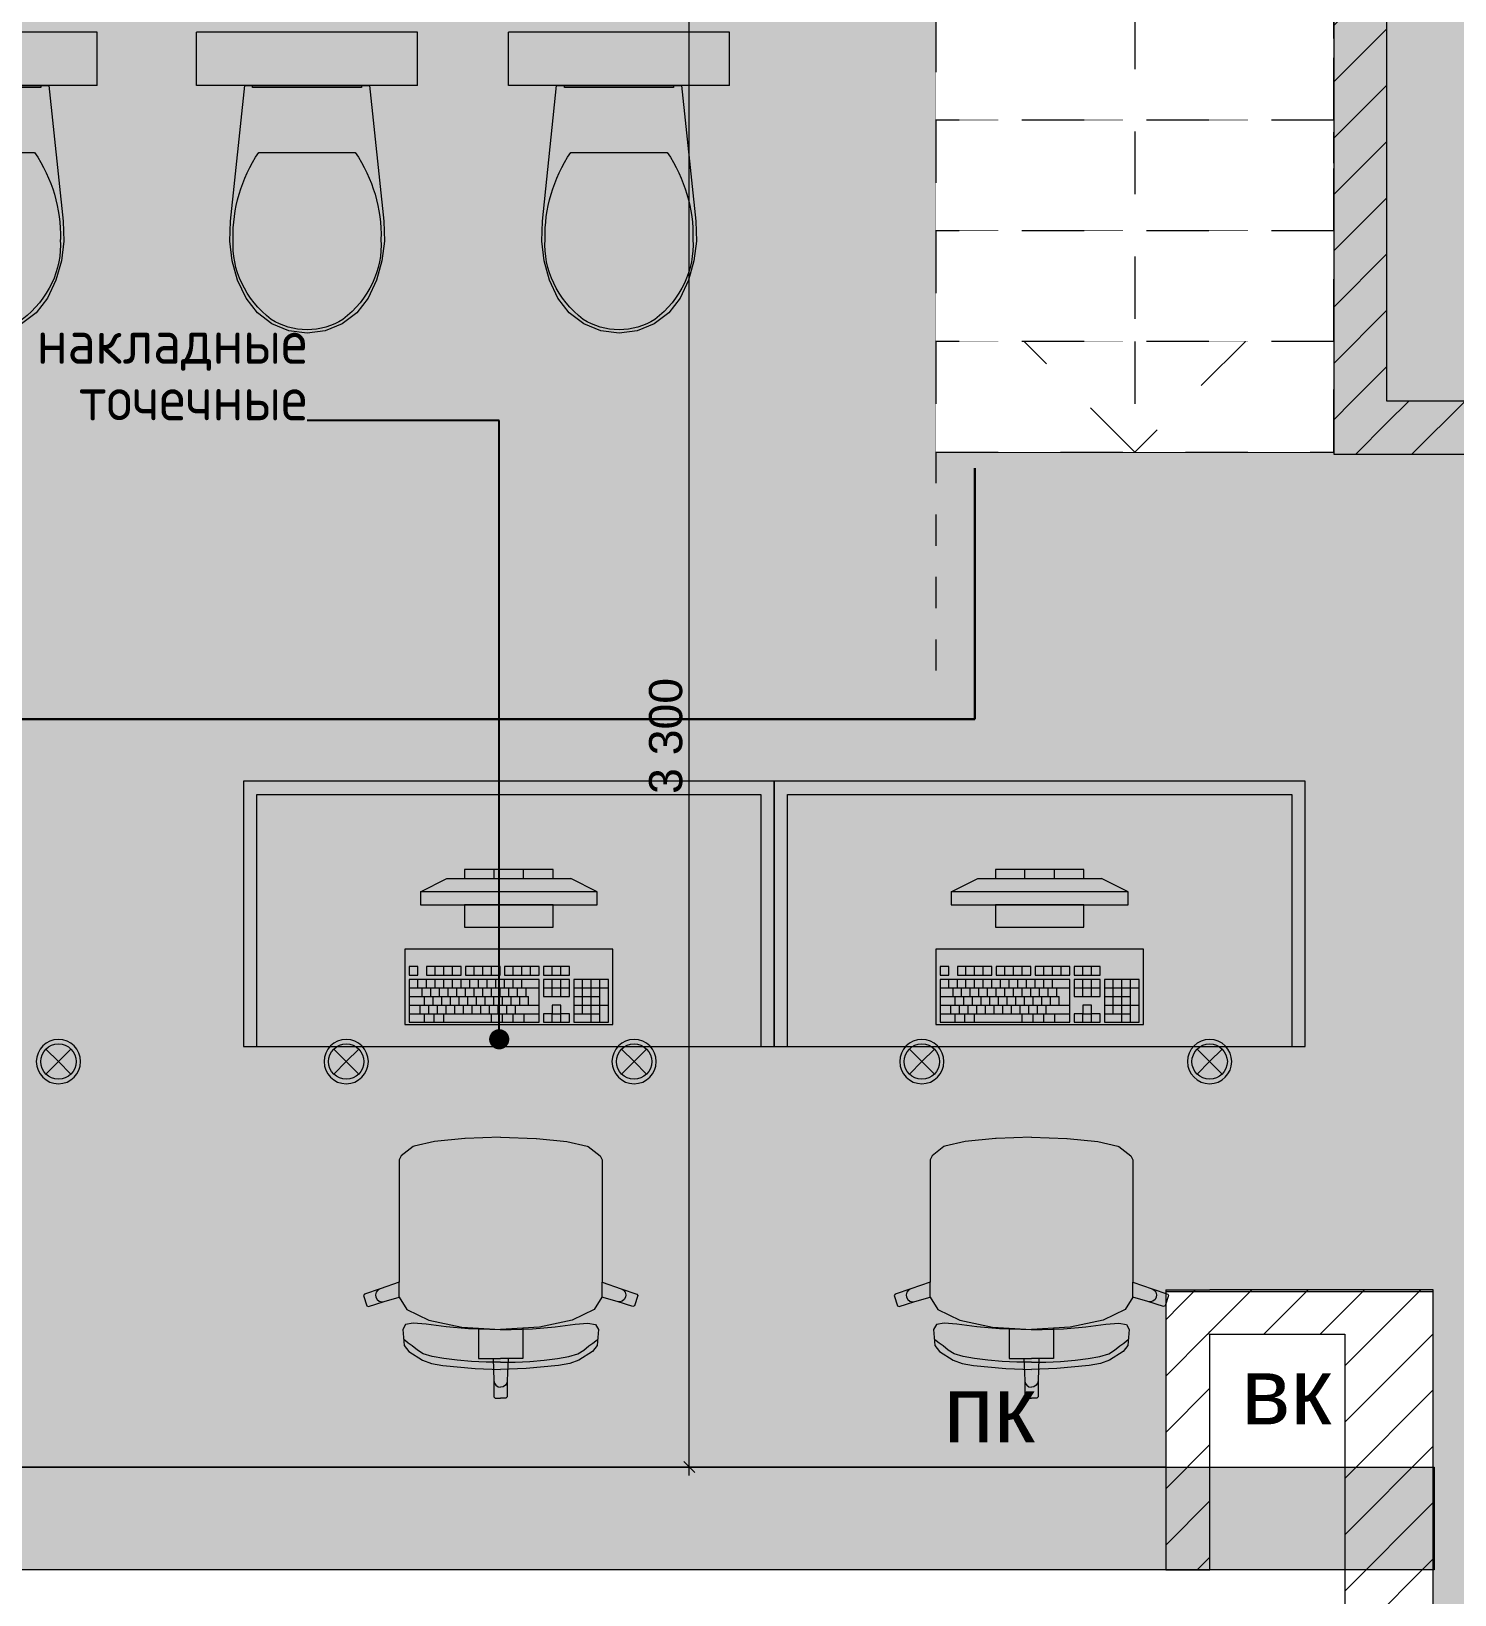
# Model space of a CAD drawing. Header units: millimetres. Extents: x 2336463 to 2579121, y 595385 to 778077.
# Drawn here: x 2369957 to 2373175, y 696342 to 699876 of the extents above; entities that cross this region are included whole.
import ezdxf

# ---------------------------------------------------------------- set-up
doc = ezdxf.new("R2010")
doc.units = ezdxf.units.MM
doc.header["$MEASUREMENT"] = 0
for name, pattern in [('Wipeout_Contour', [1000, 0, -1000]), ('короткая штриховая', [141.111111, 70.555556, -70.555556]), ('Пунктирная', [88.194442, 0, -88.194442]), ('Штриховая', [282.222223, 141.111112, -141.111112])]:
    doc.linetypes.add(name, pattern=pattern)
for name, color, linetype in [('+возводимые стены', 7, 'Continuous'), ('Интерьер - Мебель', 7, 'Continuous'), ('Конструктив - Лестницы', 7, 'Continuous'), ('сит план', 7, 'Continuous')]:
    doc.layers.add(name, color=color, linetype=linetype)
for name, color, linetype, lineweight in [('+возводимые стены_Ном._пера__101', 252, 'Continuous', 5), ('+стена с дверью_Ном._пера__1', 7, 'Continuous', 13), ('1 Планировка_Ном._пера__1', 7, 'Continuous', 13), ('MEP - Электрооборудование.ЭО_Ном._пера__1', 7, 'Continuous', 13), ('MEP - Электрооборудование.ЭО_Ном._пера__101', 252, 'Continuous', 5), ('Двери ARCHICAD_Ном._пера__1', 7, 'Continuous', 13), ('Интерьер - Мебель_Ном._пера__1', 7, 'Continuous', 13), ('сит план_Ном._пера__1', 7, 'Continuous', 13)]:
    doc.layers.add(name, color=color, linetype=linetype, lineweight=lineweight)
for name, color, linetype, lineweight, true_color in [('+возводимые стены_Ном._пера__169', 7, 'Continuous', 5, 0x68b353), ('+стена с дверью_Ном._пера__243', 7, 'Continuous', 13, 0xe25822), ('MEP - Электрооборудование.ЭО_Ном._пера__55', 7, 'Continuous', 30, 0xff0909), ('MEP - Электрооборудование.ЭО_Ном._пера__58', 7, 'Continuous', 5, 0xdf0000), ('Интерьер - Мебель_Ном._пера__242', 7, 'Continuous', 13, 0x1b55b5), ('Конструктив - Лестницы_Ном._пера__11', 7, 'Continuous', 15, 0x6c80ff), ('сит план_Ном._пера__87', 7, 'Continuous', 20, 0x6a6a6a)]:
    doc.layers.add(name, color=color, linetype=linetype, lineweight=lineweight, true_color=true_color)
doc.styles.add('СГЕНЕРИР_СТИЛЬ_1', font='arial.ttf')
doc.styles.add('СГЕНЕРИР_СТИЛЬ_3', font='isocp.shx')
doc.dimstyles.new('СГЕНЕРИР_СТИЛЬ__11', dxfattribs={"dimtxt": 0.18, "dimasz": 91.2, "dimexe": 0.18, "dimexo": 0.0625, "dimgap": 0, "dimtad": 0, "dimtih": 1, "dimtoh": 1, "dimdec": 4, "dimzin": 0, "dimdsep": 46, "dimcen": 0.09, "dimadec": 0, "dimazin": 0, "dimtfac": 1, "dimtdec": 4, "dimtmove": 0, "dimatfit": 3, "dimldrblk": 'ARROWHEAD_11', "dimfxl": 0, "dimtolj": 1, "dimtzin": 0, "dimarcsym": 0})
doc.dimstyles.new('СГЕНЕРИР_СТИЛЬ__2', dxfattribs={"dimtxt": 75, "dimasz": 23.75, "dimexe": 0.18, "dimexo": 300, "dimgap": 0, "dimtad": 1, "dimdec": 0, "dimzin": 0, "dimdsep": 46, "dimtxsty": 'СГЕНЕРИР_СТИЛЬ_1', "dimblk": 'ARROWHEAD_6', "dimblk1": 'ARROWHEAD_6', "dimblk2": 'ARROWHEAD_6', "dimcen": 0.09, "dimclrd": 256, "dimclre": 256, "dimclrt": 256, "dimazin": 0, "dimtfac": 1, "dimtdec": 4, "dimtmove": 0, "dimatfit": 3, "dimfxl": 0, "dimtolj": 1, "dimtzin": 0, "dimarcsym": 0})
pattern_1 = [(45, (2086872.015, 585813.69), (-63.639609, 63.639609), [])]

# ---------------------------------------------------------------- blocks, each defined once
blk = doc.blocks.new('Лестница_17', base_point=(2086872, 585813.7))
at = {"color": 254, "linetype": 'Wipeout_Contour', "lineweight": 0, "ltscale": 9894036.23505967}
blk.add_wipeout([(2372001.7, 699925), (2372001.7, 699675), (2372901.7, 699675), (2372901.7, 699925)], dxfattribs=at).dxf.layer = 'Конструктив - Лестницы'
at = {"layer": 'Конструктив - Лестницы_Ном._пера__11', "color": 171, "linetype": 'Штриховая', "lineweight": 15, "true_color": 0x6c80ff}
for p, q in [((2372001.7, 699925), (2372001.7, 699675)), ((2372901.7, 699675), (2372901.7, 699925)), ((2372001.7, 699675), (2372901.7, 699675))]:
    blk.add_line(p, q, dxfattribs=at)
at = {"color": 254, "linetype": 'Wipeout_Contour', "lineweight": 0, "ltscale": 9893753.363630254}
blk.add_wipeout([(2372001.7, 699675), (2372001.7, 699425), (2372901.7, 699425), (2372901.7, 699675)], dxfattribs=at).dxf.layer = 'Конструктив - Лестницы'
at = {"layer": 'Конструктив - Лестницы_Ном._пера__11', "color": 171, "linetype": 'Штриховая', "lineweight": 15, "true_color": 0x6c80ff}
for p, q in [((2372901.7, 699675), (2372001.7, 699675)), ((2372001.7, 699675), (2372001.7, 699425)), ((2372901.7, 699425), (2372901.7, 699675)), ((2372001.7, 699425), (2372901.7, 699425))]:
    blk.add_line(p, q, dxfattribs=at)
at = {"color": 254, "linetype": 'Wipeout_Contour', "lineweight": 0, "ltscale": 9893470.58516972}
blk.add_wipeout([(2372001.7, 699425), (2372001.7, 699175), (2372901.7, 699175), (2372901.7, 699425)], dxfattribs=at).dxf.layer = 'Конструктив - Лестницы'
at = {"layer": 'Конструктив - Лестницы_Ном._пера__11', "color": 171, "linetype": 'Штриховая', "lineweight": 15, "true_color": 0x6c80ff}
for p, q in [((2372901.7, 699425), (2372001.7, 699425)), ((2372001.7, 699425), (2372001.7, 699175)), ((2372901.7, 699175), (2372901.7, 699425)), ((2372001.7, 699175), (2372901.7, 699175))]:
    blk.add_line(p, q, dxfattribs=at)
at = {"color": 254, "linetype": 'Wipeout_Contour', "lineweight": 0, "ltscale": 9893187.899706146}
blk.add_wipeout([(2372001.7, 699175), (2372001.7, 698925), (2372901.7, 698925), (2372901.7, 699175)], dxfattribs=at).dxf.layer = 'Конструктив - Лестницы'
at = {"layer": 'Конструктив - Лестницы_Ном._пера__11', "color": 171, "linetype": 'Штриховая', "lineweight": 15, "true_color": 0x6c80ff}
for p, q in [((2372451.7, 701060.6), (2372451.7, 699175)), ((2372901.7, 699175), (2372001.7, 699175)), ((2372001.7, 699175), (2372001.7, 698925)), ((2372451.7, 698925), (2372201.7, 699175)), ((2372451.7, 699175), (2372451.7, 698925)), ((2372701.7, 699175), (2372451.7, 698925)), ((2372901.7, 698925), (2372901.7, 699175)), ((2372001.7, 698925), (2372901.7, 698925))]:
    blk.add_line(p, q, dxfattribs=at)
blk = doc.blocks.new('Стена_1188', base_point=(2372521.6, 696398.5))
at = {"layer": 'сит план_Ном._пера__87', "linetype": 'Continuous', "lineweight": 20, "true_color": 0x6a6a6a}
h = blk.add_hatch(dxfattribs=at)
h.set_pattern_fill('Блоки_Бетонные_Эффективные', color=251, style=0, pattern_type=2)
h.set_pattern_definition(pattern_1)
h.paths.add_polyline_path([(2372621.6, 697030.9), (2372521.6, 697030.9), (2372621.6, 696930.9)])
h = blk.add_hatch(dxfattribs=at)
h.set_pattern_fill('Блоки_Бетонные_Эффективные', color=251, style=0, pattern_type=2)
h.set_pattern_definition(pattern_1)
h.paths.add_polyline_path([(2372621.6, 696930.9), (2372521.6, 697030.9), (2372521.6, 696930.9)])
h = blk.add_hatch(dxfattribs=at)
h.set_pattern_fill('Блоки_Бетонные_Эффективные', color=251, style=0, pattern_type=2)
h.set_pattern_definition(pattern_1)
h.paths.add_polyline_path([(2372521.6, 696398.5), (2372621.6, 696398.5), (2372621.6, 696930.9), (2372521.6, 696930.9)])
at = {"layer": 'сит план_Ном._пера__1', "color": 7, "linetype": 'Continuous', "lineweight": 13, "flags": 128}
for points in [[(2372521.6, 697030.9), (2372621.6, 697030.9)], [(2372521.6, 697030.9), (2372521.6, 696398.5)], [(2372621.6, 696398.5), (2372621.6, 696930.9)], [(2372521.6, 696398.5), (2372621.6, 696398.5)]]:
    blk.add_lwpolyline(points, dxfattribs=at)
blk = doc.blocks.new('Стена_1189', base_point=(2372521.6, 697030.9))
at = {"layer": 'сит план_Ном._пера__87', "linetype": 'Continuous', "lineweight": 20, "true_color": 0x6a6a6a}
h = blk.add_hatch(dxfattribs=at)
h.set_pattern_fill('Блоки_Бетонные_Эффективные', color=251, style=0, pattern_type=2)
h.set_pattern_definition(pattern_1)
h.paths.add_polyline_path([(2372621.6, 696930.9), (2372926.7, 696930.9), (2372926.7, 697030.9), (2372621.6, 697030.9)])
at = {"layer": 'сит план_Ном._пера__1', "color": 7, "linetype": 'Continuous', "lineweight": 13, "flags": 128}
for points in [[(2372926.7, 697030.9), (2372621.6, 697030.9)], [(2372621.6, 696930.9), (2372926.7, 696930.9)]]:
    blk.add_lwpolyline(points, dxfattribs=at)
blk = doc.blocks.new('Стена_1198', base_point=(2372926.7, 697030.9))
at = {"layer": 'сит план_Ном._пера__87', "linetype": 'Continuous', "lineweight": 20, "true_color": 0x6a6a6a}
h = blk.add_hatch(dxfattribs=at)
h.set_pattern_fill('Блоки_Бетонные_Эффективные', color=251, style=0, pattern_type=2)
h.set_pattern_definition(pattern_1)
h.paths.add_polyline_path([(2372926.7, 696930.9), (2373126.7, 697030.9), (2372926.7, 697030.9)])
h = blk.add_hatch(dxfattribs=at)
h.set_pattern_fill('Блоки_Бетонные_Эффективные', color=251, style=0, pattern_type=2)
h.set_pattern_definition(pattern_1)
h.paths.add_polyline_path([(2372926.7, 696930.9), (2373126.7, 696930.9), (2373126.7, 697030.9)])
h = blk.add_hatch(dxfattribs=at)
h.set_pattern_fill('Блоки_Бетонные_Эффективные', color=251, style=0, pattern_type=2)
h.set_pattern_definition(pattern_1)
h.paths.add_polyline_path([(2372926.7, 696930.9), (2372926.7, 695376.2), (2373126.7, 695376.2), (2373126.7, 696930.9)])
h = blk.add_hatch(dxfattribs=at)
h.set_pattern_fill('Блоки_Бетонные_Эффективные', color=251, style=0, pattern_type=2)
h.set_pattern_definition(pattern_1)
h.paths.add_polyline_path([(2372926.7, 695176.2), (2373126.7, 695176.2), (2372926.7, 695376.2)])
h = blk.add_hatch(dxfattribs=at)
h.set_pattern_fill('Блоки_Бетонные_Эффективные', color=251, style=0, pattern_type=2)
h.set_pattern_definition(pattern_1)
h.paths.add_polyline_path([(2372926.7, 695376.2), (2373126.7, 695176.2), (2373126.7, 695376.2)])
at = {"layer": 'сит план_Ном._пера__1', "color": 7, "linetype": 'Continuous', "lineweight": 13, "flags": 128}
for points in [[(2373126.7, 697030.9), (2372926.7, 697030.9)], [(2373126.7, 695176.2), (2373126.7, 697030.9)], [(2372926.7, 696930.9), (2372926.7, 695376.2)], [(2373126.7, 695176.2), (2372926.7, 695176.2)]]:
    blk.add_lwpolyline(points, dxfattribs=at)
blk = doc.blocks.new('Стена_1213', base_point=(2373021.7, 698920.4))
at = {"layer": '+возводимые стены_Ном._пера__169', "linetype": 'Continuous', "lineweight": 5, "true_color": 0x68b353}
h = blk.add_hatch(dxfattribs=at)
h.set_pattern_fill('Блоки_Бетонные_Эффективные', color=85, style=0, pattern_type=2)
h.set_pattern_definition(pattern_1)
h.paths.add_polyline_path([(2372901.7, 702898.9), (2372901.7, 699040.5), (2373021.7, 699040.4), (2373021.7, 702898.9)])
h = blk.add_hatch(dxfattribs=at)
h.set_pattern_fill('Блоки_Бетонные_Эффективные', color=85, style=0, pattern_type=2)
h.set_pattern_definition(pattern_1)
h.paths.add_polyline_path([(2373021.7, 699040.4), (2372901.7, 699040.5), (2372901.7, 698920.5)])
h = blk.add_hatch(dxfattribs=at)
h.set_pattern_fill('Блоки_Бетонные_Эффективные', color=85, style=0, pattern_type=2)
h.set_pattern_definition(pattern_1)
h.paths.add_polyline_path([(2373021.7, 699040.4), (2372901.7, 698920.5), (2373021.7, 698920.4)])
at = {"layer": '+возводимые стены_Ном._пера__101', "color": 252, "linetype": 'Continuous', "lineweight": 5, "flags": 128}
for points in [[(2372901.7, 703018.9), (2372901.7, 698920.5)], [(2373021.7, 699040.4), (2373021.7, 702898.9)], [(2372901.7, 698920.5), (2373021.7, 698920.4)]]:
    blk.add_lwpolyline(points, dxfattribs=at)
blk = doc.blocks.new('Однопольная Дверь 25_4')
at = {"layer": 'Двери ARCHICAD_Ном._пера__1', "color": 7, "linetype": 'Continuous', "lineweight": 13}
for p, q in [((322, 0), (322, 724)), ((322, 724), (362, 724)), ((362, 724), (362, 0)), ((-437, 0), (-437, 19)), ((-437, 19), (-387, 19)), ((-387, 0), (-437, 0)), ((-400, 0), (-437, 0)), ((-400, 0), (-437, 0)), ((-362, 0), (-400, 0)), ((-400, 0), (-400, -115)), ((-400, 0), (-400, -115)), ((-400, 0), (-400, -115)), ((-387, 19), (-387, 0)), ((-362, -40), (-362, 0)), ((362, 0), (322, 0)), ((400, 0), (362, 0)), ((362, 0), (362, -40)), ((387, 19), (437, 19)), ((387, 0), (387, 19)), ((437, 0), (387, 0)), ((400, -115), (400, 0)), ((400, 0), (400, -115)), ((400, 0), (400, -115)), ((400, 0), (437, 0)), ((400, 0), (437, 0)), ((437, 19), (437, 0)), ((-350, -40), (-362, -40)), ((-350, -115), (-350, -40)), ((362, -40), (350, -40)), ((350, -40), (350, -115)), ((-437, -139), (-437, -120)), ((-437, -120), (-387, -120)), ((-400, -120), (-437, -120)), ((-400, -120), (-437, -120)), ((-387, -139), (-437, -139)), ((-400, -120), (-400, -115)), ((-400, -115), (-375, -115)), ((-400, -115), (-350, -115)), ((-400, -115), (-400, -120)), ((-400, -115), (-400, -120)), ((-375, -120), (-400, -120)), ((-387, -120), (-387, -139)), ((-375, -115), (-375, -120)), ((350, -115), (400, -115)), ((375, -120), (375, -115)), ((375, -115), (400, -115)), ((400, -120), (375, -120)), ((387, -120), (437, -120)), ((387, -139), (387, -120)), ((437, -139), (387, -139)), ((400, -115), (400, -120)), ((400, -115), (400, -120)), ((400, -115), (400, -120)), ((400, -120), (437, -120)), ((400, -120), (437, -120)), ((437, -120), (437, -139))]:
    blk.add_line(p, q, dxfattribs=at)
blk.add_arc((362, 0), 724, 90, 180, dxfattribs=at)
blk = doc.blocks.new('Стена_1218', base_point=(2373021.7, 698920.4))
at = {"layer": '+возводимые стены_Ном._пера__169', "linetype": 'Continuous', "lineweight": 5, "true_color": 0x68b353}
h = blk.add_hatch(dxfattribs=at)
h.set_pattern_fill('Блоки_Бетонные_Эффективные', color=85, style=0, pattern_type=2)
h.set_pattern_definition(pattern_1)
h.paths.add_polyline_path([(2373021.7, 698920.4), (2373531.4, 698920.2), (2373531.4, 699040.2), (2373021.7, 699040.4)])
h = blk.add_hatch(dxfattribs=at)
h.set_pattern_fill('Блоки_Бетонные_Эффективные', color=85, style=0, pattern_type=2)
h.set_pattern_definition(pattern_1)
h.paths.add_polyline_path([(2374331.4, 698919.9), (2374720.9, 698919.8), (2374720.9, 699039.8), (2374331.4, 699039.9)])
at = {"layer": '+возводимые стены_Ном._пера__101', "color": 252, "linetype": 'Continuous', "lineweight": 5}
for p, q in [((2373531.4, 699040.2), (2373494.4, 699040.3)), ((2373531.4, 699035.2), (2373531.4, 699040.2)), ((2373531.4, 698920.2), (2373531.4, 699035.2)), ((2374331.4, 699039.9), (2374368.4, 699039.9)), ((2374331.4, 699034.9), (2374331.4, 699039.9)), ((2374331.4, 698919.9), (2374331.4, 699034.9)), ((2373531.4, 698920.2), (2373494.4, 698920.3)), ((2374331.4, 698919.9), (2374368.4, 698919.9))]:
    blk.add_line(p, q, dxfattribs=at)
at = {"layer": '+возводимые стены_Ном._пера__101', "color": 252, "linetype": 'Continuous', "lineweight": 5, "flags": 128}
for points in [[(2373531.4, 699040.2), (2373021.7, 699040.4)], [(2374720.9, 699039.8), (2374331.4, 699039.9)], [(2373021.7, 698920.4), (2373531.4, 698920.2)], [(2374331.4, 698919.9), (2374720.9, 698919.8)]]:
    blk.add_lwpolyline(points, dxfattribs=at)
at = {"layer": 'Двери ARCHICAD_Ном._пера__1', "color": 7, "linetype": 'Continuous', "lineweight": 13, "xscale": -1, "zscale": 1000, "rotation": 179.978115792161}
blk.add_blockref('Однопольная Дверь 25_4', (2373931.4, 698920.1), dxfattribs=at)
blk = doc.blocks.new('Унитаз 25')
at = {"layer": 'Интерьер - Мебель_Ном._пера__1', "color": 7, "linetype": 'Continuous', "lineweight": 13}
for p, q in [((-250, 120), (250, 120)), ((-250, 0), (-250, 120)), ((250, 0), (250, 120)), ((-250, 0), (250, 0)), ((0, -151.4), (-108.9, -151.4)), ((108.9, -151.4), (0, -151.4))]:
    blk.add_line(p, q, dxfattribs=at)
at = {"layer": 'Интерьер - Мебель_Ном._пера__1', "color": 7, "linetype": 'Continuous', "lineweight": 13, "flags": 128}
for points in [[(-169.4, -396.7), (-157, -440.3), (-138, -481.3), (-112.4, -513.9), (-79.4, -538.8), (-41, -554.6), (0, -560), (41, -554.6), (79.4, -538.8), (112.4, -513.9), (138, -481.3), (157, -440.3), (169.4, -396.7), (174.9, -351.8), (173.3, -306.6), (141, 0), (-141, 0), (-173.3, -306.6), (-174.9, -351.8)], [(123, 0), (-123, 0), (-123, -5), (123, -5)]]:
    blk.add_lwpolyline(points, close=True, dxfattribs=at)
at = {"layer": 'Интерьер - Мебель_Ном._пера__1', "color": 7, "linetype": 'Continuous', "lineweight": 13}
for centre, major_axis, start_param, end_param in [((258.1, -339.4), (425.3, 0), 2.612188, 3.165208), ((-258.1, -339.4), (425.3, 0), 6.259567, 6.812588), ((89.5, -360.8), (256.9, 0), 3.085861, 3.98645), ((-89.5, -360.8), (256.9, 0), 5.438324, 6.338913), ((0.8, -431.2), (138.5, 0), 4.079884, 4.706528), ((-0.8, -431.2), (138.5, 0), 4.71825, 5.344894)]:
    blk.add_ellipse(centre, major_axis=major_axis, ratio=0.875546, start_param=start_param, end_param=end_param, dxfattribs=at)
blk = doc.blocks.new('Индивидуальное Рабочее Место 25_7')
at = {"layer": 'Интерьер - Мебель_Ном._пера__1', "color": 7, "linetype": 'Continuous', "lineweight": 13}
for p, q in [((-1170, 0), (-1200, 0)), ((-1200, 0), (-1200, -30)), ((-30, 0), (-1170, 0)), ((0, 0), (-30, 0)), ((0, -30), (0, 0)), ((-1200, -30), (-1200, -600)), ((-1170, -30), (-30, -30)), ((-1170, -600), (-1170, -30)), ((-30, -30), (-30, -600)), ((0, -600), (0, -30)), ((-500, -200), (-700, -200)), ((-700, -200), (-700, -220)), ((-633.3, -220), (-633.3, -200)), ((-566.7, -220), (-566.7, -200)), ((-500, -220), (-500, -200)), ((-800, -250), (-740, -220)), ((-740, -220), (-460, -220)), ((-700, -220), (-500, -220)), ((-400, -250), (-460, -220)), ((-400, -250), (-800, -250)), ((-800, -250), (-800, -280)), ((-800, -280), (-400, -280)), ((-500, -280), (-700, -280)), ((-700, -280), (-700, -330)), ((-500, -330), (-500, -280)), ((-400, -280), (-400, -250)), ((-700, -330), (-500, -330)), ((-805.6, -419.1), (-825.2, -419.1)), ((-825.2, -419.1), (-825.2, -438.5)), ((-805.6, -438.5), (-805.6, -419.1)), ((-707.7, -419.1), (-786, -419.1)), ((-786, -419.1), (-786, -438.5)), ((-766.5, -438.5), (-766.5, -419.1)), ((-746.9, -438.5), (-746.9, -419.1)), ((-727.3, -438.5), (-727.3, -419.1)), ((-707.7, -438.5), (-707.7, -419.1)), ((-619.6, -419.1), (-697.9, -419.1)), ((-697.9, -419.1), (-697.9, -438.5)), ((-678.3, -438.5), (-678.3, -419.1)), ((-658.8, -438.5), (-658.8, -419.1)), ((-639.2, -438.5), (-639.2, -419.1)), ((-619.6, -438.5), (-619.6, -419.1)), ((-531.5, -419.1), (-609.8, -419.1)), ((-609.8, -419.1), (-609.8, -438.5)), ((-590.2, -438.5), (-590.2, -419.1)), ((-570.6, -438.5), (-570.6, -419.1)), ((-551, -438.5), (-551, -419.1)), ((-531.5, -438.5), (-531.5, -419.1)), ((-462.9, -419.1), (-521.7, -419.1)), ((-521.7, -419.1), (-521.7, -438.5)), ((-502.1, -438.5), (-502.1, -419.1)), ((-482.5, -438.5), (-482.5, -419.1)), ((-462.9, -438.5), (-462.9, -419.1)), ((-825.2, -438.5), (-805.6, -438.5)), ((-531.5, -448.2), (-825.2, -448.2)), ((-825.2, -448.2), (-825.2, -545.2)), ((-805.6, -467.6), (-805.6, -448.2)), ((-786, -438.5), (-707.7, -438.5)), ((-786, -467.6), (-786, -448.2)), ((-766.5, -467.6), (-766.5, -448.2)), ((-746.9, -467.6), (-746.9, -448.2)), ((-727.3, -467.6), (-727.3, -448.2)), ((-707.7, -467.6), (-707.7, -448.2)), ((-697.9, -438.5), (-619.6, -438.5)), ((-688.1, -467.6), (-688.1, -448.2)), ((-668.5, -467.6), (-668.5, -448.2)), ((-649, -467.6), (-649, -448.2)), ((-629.4, -467.6), (-629.4, -448.2)), ((-609.8, -438.5), (-531.5, -438.5)), ((-609.8, -467.6), (-609.8, -448.2)), ((-590.2, -467.6), (-590.2, -448.2)), ((-570.6, -467.6), (-570.6, -448.2)), ((-531.5, -545.2), (-531.5, -448.2)), ((-521.7, -438.5), (-462.9, -438.5)), ((-462.9, -448.2), (-521.7, -448.2)), ((-521.7, -448.2), (-521.7, -487)), ((-502.1, -487), (-502.1, -448.2)), ((-482.5, -487), (-482.5, -448.2)), ((-462.9, -487), (-462.9, -448.2)), ((-374.8, -448.2), (-453.1, -448.2)), ((-453.1, -448.2), (-453.1, -545.2)), ((-433.5, -525.8), (-433.5, -448.2)), ((-414, -545.2), (-414, -448.2)), ((-394.4, -545.2), (-394.4, -448.2)), ((-374.8, -545.2), (-374.8, -448.2)), ((-825.2, -467.6), (-531.5, -467.6)), ((-825.2, -487), (-555.9, -487)), ((-795.8, -487), (-795.8, -467.6)), ((-790.9, -506.4), (-790.9, -487)), ((-776.3, -487), (-776.3, -467.6)), ((-771.4, -506.4), (-771.4, -487)), ((-756.7, -487), (-756.7, -467.6)), ((-751.8, -506.4), (-751.8, -487)), ((-737.1, -487), (-737.1, -467.6)), ((-732.2, -506.4), (-732.2, -487)), ((-717.5, -487), (-717.5, -467.6)), ((-712.6, -506.4), (-712.6, -487)), ((-697.9, -487), (-697.9, -467.6)), ((-693, -506.4), (-693, -487)), ((-678.3, -487), (-678.3, -467.6)), ((-673.4, -506.4), (-673.4, -487)), ((-658.8, -487), (-658.8, -467.6)), ((-653.9, -506.4), (-653.9, -487)), ((-639.2, -487), (-639.2, -467.6)), ((-634.3, -506.4), (-634.3, -487)), ((-619.6, -487), (-619.6, -467.6)), ((-614.7, -506.4), (-614.7, -487)), ((-600, -487), (-600, -467.6)), ((-595.1, -506.4), (-595.1, -487)), ((-580.4, -487), (-580.4, -467.6)), ((-575.5, -506.4), (-575.5, -487)), ((-560.8, -487), (-560.8, -467.6)), ((-555.9, -506.4), (-555.9, -487)), ((-521.7, -467.6), (-462.9, -467.6)), ((-521.7, -487), (-462.9, -487)), ((-453.1, -467.6), (-374.8, -467.6)), ((-453.1, -487), (-394.4, -487)), ((-825.2, -506.4), (-531.5, -506.4)), ((-825.2, -525.8), (-531.5, -525.8)), ((-800.7, -525.8), (-800.7, -506.4)), ((-790.9, -545.2), (-790.9, -525.8)), ((-781.1, -525.8), (-781.1, -506.4)), ((-768.9, -545.2), (-768.9, -525.8)), ((-761.6, -525.8), (-761.6, -506.4)), ((-746.9, -545.2), (-746.9, -525.8)), ((-742, -525.8), (-742, -506.4)), ((-722.4, -525.8), (-722.4, -506.4)), ((-702.8, -525.8), (-702.8, -506.4)), ((-683.2, -525.8), (-683.2, -506.4)), ((-663.6, -525.8), (-663.6, -506.4)), ((-644.1, -525.8), (-644.1, -506.4)), ((-639.2, -545.2), (-639.2, -525.8)), ((-624.5, -525.8), (-624.5, -506.4)), ((-614.7, -545.2), (-614.7, -525.8)), ((-604.9, -525.8), (-604.9, -506.4)), ((-590.2, -545.2), (-590.2, -525.8)), ((-585.3, -525.8), (-585.3, -506.4)), ((-565.7, -545.2), (-565.7, -525.8)), ((-502.1, -525.8), (-521.7, -525.8)), ((-521.7, -525.8), (-521.7, -545.2)), ((-482.5, -506.4), (-502.1, -506.4)), ((-502.1, -506.4), (-502.1, -525.8)), ((-502.1, -545.2), (-502.1, -525.8)), ((-502.1, -525.8), (-482.5, -525.8)), ((-482.5, -525.8), (-482.5, -506.4)), ((-462.9, -525.8), (-482.5, -525.8)), ((-482.5, -545.2), (-482.5, -525.8)), ((-462.9, -545.2), (-462.9, -525.8)), ((-453.1, -506.4), (-374.8, -506.4)), ((-453.1, -525.8), (-394.4, -525.8)), ((-825.2, -545.2), (-531.5, -545.2)), ((-521.7, -545.2), (-462.9, -545.2)), ((-453.1, -545.2), (-374.8, -545.2)), ((-1200, -600), (-1170, -600)), ((-30, -600), (0, -600)), ((-699.7, -807.6), (-768.4, -814.7)), ((-698.6, -807.5), (-699.7, -807.6)), ((-618.6, -805), (-698.6, -807.5)), ((-618.6, -805), (-538.5, -807.5)), ((-538.5, -807.5), (-537.5, -807.6)), ((-537.5, -807.6), (-468.7, -814.7)), ((-843.3, -847.4), (-847.8, -856)), ((-816.5, -826.3), (-843.3, -847.4)), ((-814.4, -825.4), (-816.5, -826.3)), ((-768.4, -814.7), (-814.4, -825.4)), ((-468.7, -814.7), (-422.8, -825.4)), ((-422.8, -825.4), (-420.7, -826.3)), ((-420.7, -826.3), (-393.8, -847.4)), ((-393.8, -847.4), (-389.3, -856)), ((-847.8, -856), (-847.8, -887.1)), ((-389.3, -856), (-389.3, -887.1)), ((-847.8, -887.1), (-847.8, -923.2)), ((-389.3, -887.1), (-389.3, -923.2)), ((-847.8, -923.2), (-847.8, -1132.3)), ((-389.3, -923.2), (-389.3, -1132.3)), ((-926.6, -1159.4), (-928.6, -1163.1)), ((-928.6, -1163.1), (-921.1, -1185.9)), ((-891.2, -1148), (-926.6, -1159.4)), ((-900, -1155.4), (-901.6, -1161)), ((-901.6, -1161), (-900.9, -1166.8)), ((-896.4, -1150.8), (-900, -1155.4)), ((-891.2, -1148), (-896.4, -1150.8)), ((-847.8, -1132.3), (-891.2, -1148)), ((-847.8, -1166.5), (-847.8, -1132.3)), ((-389.3, -1166.5), (-389.3, -1132.3)), ((-389.3, -1132.3), (-345.9, -1148)), ((-345.9, -1148), (-340.8, -1150.8)), ((-345.9, -1148), (-310.5, -1159.4)), ((-340.8, -1150.8), (-337.1, -1155.4)), ((-337.1, -1155.4), (-335.5, -1161)), ((-335.5, -1161), (-336.2, -1166.8)), ((-308.6, -1163.1), (-316, -1185.9)), ((-310.5, -1159.4), (-308.6, -1163.1)), ((-921.1, -1185.9), (-917.3, -1187.8)), ((-917.3, -1187.8), (-881.9, -1176.4)), ((-900.9, -1166.8), (-898, -1171.9)), ((-898, -1171.9), (-893.4, -1175.5)), ((-893.4, -1175.5), (-887.7, -1177.1)), ((-887.7, -1177.1), (-881.9, -1176.4)), ((-881.9, -1176.4), (-847.7, -1166.7)), ((-847.8, -1166.5), (-847.7, -1166.7)), ((-847.7, -1166.7), (-830.4, -1194.6)), ((-830.4, -1194.6), (-780.7, -1218.4)), ((-406.8, -1194.6), (-456.5, -1218.4)), ((-389.4, -1166.7), (-406.8, -1194.6)), ((-389.3, -1166.5), (-389.4, -1166.7)), ((-355.3, -1176.4), (-389.4, -1166.7)), ((-349.4, -1177.1), (-355.3, -1176.4)), ((-319.8, -1187.8), (-355.3, -1176.4)), ((-343.7, -1175.5), (-349.4, -1177.1)), ((-339.1, -1171.9), (-343.7, -1175.5)), ((-336.2, -1166.8), (-339.1, -1171.9)), ((-316, -1185.9), (-319.8, -1187.8)), ((-833.3, -1228.1), (-840, -1239.7)), ((-816, -1225.1), (-833.3, -1228.1)), ((-787.1, -1227.7), (-816, -1225.1)), ((-741.8, -1233.5), (-787.1, -1227.7)), ((-780.7, -1218.4), (-706.3, -1234.2)), ((-690.9, -1238.2), (-741.8, -1233.5)), ((-706.3, -1234.2), (-668.9, -1236.6)), ((-668.9, -1236.6), (-618.6, -1239.8)), ((-668.9, -1236.6), (-668.9, -1275.3)), ((-568.3, -1236.6), (-618.6, -1239.8)), ((-530.8, -1234.2), (-568.3, -1236.6)), ((-568.3, -1236.6), (-568.3, -1275.3)), ((-546.3, -1238.2), (-495.3, -1233.5)), ((-456.5, -1218.4), (-530.8, -1234.2)), ((-495.3, -1233.5), (-450, -1227.7)), ((-450, -1227.7), (-421.1, -1225.1)), ((-421.1, -1225.1), (-403.9, -1228.1)), ((-403.9, -1228.1), (-397.2, -1239.7)), ((-840, -1239.7), (-836.7, -1275.8)), ((-833.6, -1265.2), (-837.3, -1262.6)), ((-827.3, -1270.4), (-833.6, -1265.2)), ((-818.3, -1276.5), (-827.3, -1270.4)), ((-618.6, -1240.5), (-690.9, -1238.2)), ((-618.6, -1240.5), (-546.3, -1238.2)), ((-418.8, -1276.5), (-409.8, -1270.4)), ((-409.8, -1270.4), (-403.6, -1265.2)), ((-403.6, -1265.2), (-399.8, -1262.6)), ((-397.2, -1239.7), (-400.5, -1275.8)), ((-836.7, -1275.8), (-826.1, -1289)), ((-826.1, -1289), (-795.1, -1309)), ((-806.6, -1286.6), (-818.3, -1276.5)), ((-793.4, -1294.3), (-806.6, -1286.6)), ((-773, -1300.5), (-793.4, -1294.3)), ((-747.1, -1305.5), (-773, -1300.5)), ((-717.1, -1309.2), (-747.1, -1305.5)), ((-668.9, -1275.3), (-668.9, -1305.3)), ((-668.9, -1305.3), (-635.5, -1305.3)), ((-635.5, -1305.3), (-618.6, -1305.3)), ((-635.5, -1305.3), (-633.7, -1355.1)), ((-601.7, -1305.3), (-618.6, -1305.3)), ((-601.7, -1305.3), (-603.5, -1355.1)), ((-568.3, -1305.3), (-601.7, -1305.3)), ((-568.3, -1275.3), (-568.3, -1305.3)), ((-520, -1309.2), (-490.1, -1305.5)), ((-490.1, -1305.5), (-464.1, -1300.5)), ((-464.1, -1300.5), (-443.8, -1294.3)), ((-443.8, -1294.3), (-430.6, -1286.6)), ((-411, -1289), (-442, -1309)), ((-430.6, -1286.6), (-418.8, -1276.5)), ((-400.5, -1275.8), (-411, -1289)), ((-795.1, -1309), (-775.2, -1316.3)), ((-775.2, -1316.3), (-749.3, -1321.1)), ((-749.3, -1321.1), (-676.1, -1328.1)), ((-684.7, -1311.7), (-717.1, -1309.2)), ((-651.3, -1313.2), (-684.7, -1311.7)), ((-676.1, -1328.1), (-618.6, -1330.2)), ((-618.6, -1313.6), (-651.3, -1313.2)), ((-618.6, -1313.6), (-585.9, -1313.2)), ((-561.1, -1328.1), (-618.6, -1330.2)), ((-585.9, -1313.2), (-552.5, -1311.7)), ((-487.9, -1321.1), (-561.1, -1328.1)), ((-552.5, -1311.7), (-520, -1309.2)), ((-462, -1316.3), (-487.9, -1321.1)), ((-442, -1309), (-462, -1316.3)), ((-633.7, -1355.1), (-632.5, -1360.8)), ((-633.7, -1355.1), (-633.7, -1392)), ((-632.5, -1360.8), (-629.2, -1365.7)), ((-629.2, -1365.7), (-624.4, -1368.9)), ((-624.4, -1368.9), (-618.6, -1370.1)), ((-612.8, -1368.9), (-618.6, -1370.1)), ((-607.9, -1365.7), (-612.8, -1368.9)), ((-604.6, -1360.8), (-607.9, -1365.7)), ((-603.5, -1355.1), (-604.6, -1360.8)), ((-603.5, -1355.1), (-603.5, -1392)), ((-633.7, -1392), (-630.7, -1395)), ((-630.7, -1395), (-618.6, -1395)), ((-606.5, -1395), (-618.6, -1395)), ((-603.5, -1392), (-606.5, -1395))]:
    blk.add_line(p, q, dxfattribs=at)
at = {"layer": 'Интерьер - Мебель_Ном._пера__1', "color": 7, "linetype": 'Continuous', "lineweight": 13, "flags": 128}
for points in [[(0, 0), (-1200, 0), (-1200, -600), (0, -600)], [(-835, -380), (-835, -550), (-365, -550), (-365, -380)]]:
    blk.add_lwpolyline(points, close=True, dxfattribs=at)
blk = doc.blocks.new('Встраиваемый Точечный Светильник 25')
at = {"layer": 'MEP - Электрооборудование.ЭО_Ном._пера__58', "color": 12, "linetype": 'Continuous', "lineweight": 5, "true_color": 0xdf0000}
for q in [(-28.3, 28.3), (-28.3, -28.3), (28.3, 28.3), (28.3, -28.3)]:
    blk.add_line((0, 0), q, dxfattribs=at)
at = {"layer": 'MEP - Электрооборудование.ЭО_Ном._пера__58', "color": 12, "linetype": 'Continuous', "lineweight": 5, "true_color": 0xdf0000, "flags": 128}
blk.add_lwpolyline([(50, 0, 1), (-50, 0, 1)], format="xyb", close=True, dxfattribs=at)
at = {"layer": 'MEP - Электрооборудование.ЭО_Ном._пера__58', "color": 12, "linetype": 'Continuous', "lineweight": 5, "true_color": 0xdf0000}
blk.add_circle((0, 0), 40, dxfattribs=at)
blk = doc.blocks.new('*D3923', base_point=(2086872, 585813.7))
at = {"layer": 'Интерьер - Мебель_Ном._пера__242', "color": 152, "linetype": 'Continuous', "lineweight": 13, "true_color": 0x1b55b5}
for p, q in [((2371468.1, 699930.5), (2366548.6, 699930.5)), ((2371457.1, 699918), (2371432.1, 699943)), ((2371444.6, 699930.5), (2371444.6, 699949.2)), ((2371444.6, 696630.5), (2371444.6, 699930.5)), ((2372221.6, 696630.5), (2371421.2, 696630.5)), ((2371432.1, 696643), (2371457.1, 696618)), ((2371444.6, 696611.8), (2371444.6, 696630.5))]:
    blk.add_line(p, q, dxfattribs=at)
at = {"layer": 'Интерьер - Мебель_Ном._пера__242', "color": 152, "lineweight": 13, "true_color": 0x1b55b5, "insert": (2371429.6, 698152.3), "char_height": 75, "attachment_point": 7, "rotation": 90, "style": 'СГЕНЕРИР_СТИЛЬ_1'}
blk.add_mtext('\\A1;{\\pql;\\fArial|b0|i0|c204|p38;3\xa0300}', dxfattribs=at)
blk = doc.blocks.new('ARROWHEAD_6')
at = {"color": 0, "linetype": 'Continuous', "lineweight": 0}
for p, q in [((0, 0), (-1, 0)), ((-0.5, -0.5), (0.5, 0.5))]:
    blk.add_line(p, q, dxfattribs=at)
blk = doc.blocks.new('ARROWHEAD_11')
at = {"color": 0, "linetype": 'Continuous', "lineweight": 0}
blk.add_line((0, 0), (-1, 0), dxfattribs=at)
at = {"color": 0, "linetype": 'Continuous', "lineweight": 0, "const_width": 0.25, "flags": 128}
blk.add_lwpolyline([(-0.125, 0, 1), (0.125, 0, 1)], format="xyb", close=True, dxfattribs=at)

msp = doc.modelspace()

# ---------------------------------------------------------------- hatches: boundary and pattern name
at = {"layer": '+стена с дверью_Ном._пера__243', "linetype": 'Continuous', "lineweight": 0, "true_color": 0x381608}
msp.add_hatch(color=28, dxfattribs=at).paths.add_polyline_path([(2366248.6, 699930.5), (2372001.7, 699930.5), (2372001.7, 698925), (2372901.2, 698925), (2372901.2, 699731.4), (2372901.2, 703018.9), (2374729.6, 703018.9), (2374870.8, 703018.9), (2374870.8, 699624), (2374729.6, 699624), (2374729.6, 698421), (2374749.6, 698421), (2374749.6, 697026.6), (2374751.9, 697026.6), (2374751.9, 694224.2), (2373126.6, 694224.2), (2373126.6, 697026.6), (2372521.6, 697026.6), (2372521.6, 696630.5), (2367526.6, 696630.5), (2367526.6, 698420.4), (2366248.7, 698420.4)])
at = {"layer": 'сит план_Ном._пера__1', "linetype": 'Continuous', "lineweight": 13}
h = msp.add_hatch(dxfattribs=at)
h.set_pattern_fill('AR_CONC', style=0, pattern_type=2)
h.set_pattern_definition([(50, (2086872.01, 585813.69), (-182.18467, 15.939086), [19.05, -209.55]), (355, (2086872.01, 585813.69), (-35.24342, 191.05685), [15.24, -167.64058]), (100.451445, (2086887.2, 585812.36), (146.94125, 175.11775), [16.19001, -178.09024]), (46.1842, (2086872.01, 585864.49), (-271.07904, 42.04233), [28.575, -314.325]), (96.63556, (2086894.6, 585860.98), (237.40413, 247.42612), [24.28502, -267.1356]), (351.18415, (2086872.01, 585864.49), (237.40413, 247.42612), [22.85997, -251.45973]), (21, (2086897.41, 585851.79), (-151.61439, 102.2652), [19.05, -209.55]), (326, (2086897.41, 585851.79), (61.80203, 184.18797), [15.24, -167.64]), (71.451445, (2086910.05, 585843.26), (213.41642, 81.92277), [16.19001, -178.08994]), (37.5, (2086872.015, 585813.686), (3.088603, 84.555039), [0, -165.608, 0, -170.18, 0, -168.275]), (7.5, (2086872.015, 585813.69), (66.819663, 100.180575), [0, -97.028, 0, -161.798, 0, -64.135]), (327.5, (2086815.37, 585813.686), (-135.590595, 5.728744), [0, -63.5, 0, -198.12, 0, -262.89]), (317.5, (2086789.97, 585813.69), (148.12918, 25.42649), [0, -82.55, 0, -131.572, 0, -186.69])])
h.paths.add_polyline_path([(2367526.6, 696630.5), (2373128.5, 696630.5), (2373128.5, 696398.5), (2367526.6, 696398.5)])

# ---------------------------------------------------------------- linework, layer by layer
at = {"layer": '+стена с дверью_Ном._пера__1', "color": 7, "linetype": 'Continuous', "lineweight": 13, "flags": 128}
msp.add_lwpolyline([(2366248.6, 699930.5), (2372001.7, 699930.5), (2372001.7, 698925), (2372901.2, 698925), (2372901.2, 699731.4), (2372901.2, 703018.9), (2374729.6, 703018.9), (2374870.8, 703018.9), (2374870.8, 699624), (2374729.6, 699624), (2374729.6, 698421), (2374749.6, 698421), (2374749.6, 697026.6), (2374751.9, 697026.6), (2374751.9, 694224.2), (2373126.6, 694224.2), (2373126.6, 697026.6), (2372521.6, 697026.6), (2372521.6, 696630.5), (2367526.6, 696630.5), (2367526.6, 698420.4), (2366248.7, 698420.4)], close=True, dxfattribs=at)
at = {"layer": '1 Планировка_Ном._пера__1', "color": 7, "linetype": 'Continuous', "lineweight": 13}
for p, q in [((2371641.3, 696630.5), (2371941.3, 696630.5)), ((2371941.3, 696630.5), (2372241.3, 696630.5))]:
    msp.add_line(p, q, dxfattribs=at)
at = {"layer": 'MEP - Электрооборудование.ЭО_Ном._пера__55', "color": 1, "linetype": 'Continuous', "lineweight": 30, "true_color": 0xff0909}
for p, q in [((2372089.8, 698320.9), (2372089.8, 698888.3)), ((2367526.6, 698321), (2372089.8, 698320.9))]:
    msp.add_line(p, q, dxfattribs=at)
at = {"layer": 'сит план_Ном._пера__1', "color": 7, "linetype": 'Continuous', "lineweight": 13, "flags": 128}
msp.add_lwpolyline([(2367526.6, 696630.5), (2373128.5, 696630.5), (2373128.5, 696398.5), (2367526.6, 696398.5)], close=True, dxfattribs=at)

# ---------------------------------------------------------------- block references
at = {"layer": '+возводимые стены', "color": 252, "lineweight": 5}
msp.add_blockref('Стена_1218', (2373021.7, 698920.4), dxfattribs=at)
at = {"layer": 'MEP - Электрооборудование.ЭО_Ном._пера__58', "color": 12, "linetype": 'Continuous', "lineweight": 5, "true_color": 0xdf0000, "zscale": 1000, "rotation": 90}
for p in [(2370018.3, 697547.1), (2370669, 697547.1), (2371319.7, 697547.1), (2371970.4, 697547.1), (2372621, 697547.1)]:
    msp.add_blockref('Встраиваемый Точечный Светильник 25', p, dxfattribs=at)
at = {"layer": 'Интерьер - Мебель_Ном._пера__1', "color": 7, "linetype": 'Continuous', "lineweight": 13, "xscale": -1, "zscale": 1000}
for p in [(2369855.5, 699753.9), (2370580.4, 699753.9), (2371285.7, 699753.9)]:
    msp.add_blockref('Унитаз 25', p, dxfattribs=at)
at = {"layer": 'Интерьер - Мебель_Ном._пера__1', "color": 7, "linetype": 'Continuous', "lineweight": 13, "zscale": 1000}
for p in [(2371636.6, 698181.2), (2372836.6, 698181.2)]:
    msp.add_blockref('Индивидуальное Рабочее Место 25_7', p, dxfattribs=at)
at = {"layer": 'сит план', "color": 7, "lineweight": 13}
for name, p in [('Стена_1188', (2372521.6, 696398.5)), ('Стена_1189', (2372521.6, 697030.9)), ('Стена_1198', (2372926.7, 697030.9))]:
    msp.add_blockref(name, p, dxfattribs=at)

# ---------------------------------------------------------------- texts
at = {"layer": 'MEP - Электрооборудование.ЭО_Ном._пера__1', "color": 7, "linetype": 'Continuous', "lineweight": 13, "insert": (2370580.7, 698996.7), "char_height": 100, "attachment_point": 9, "line_spacing_factor": 0.766832, "style": 'СГЕНЕРИР_СТИЛЬ_3'}
msp.add_mtext('\\A1;{\\pqr;\\Fisocp.shx;накладные\\P\\pqr;\\Fisocp.shx;точечные}', dxfattribs=at)
at = {"layer": 'сит план_Ном._пера__1', "color": 7, "linetype": 'Continuous', "lineweight": 13, "char_height": 150, "attachment_point": 1, "style": 'СГЕНЕРИР_СТИЛЬ_1'}
for s, insert in [('\\A1;{\\pql;\\fArial|b0|i0|c204|p38;в\\fArial|b0|i0|c204|p38;к}', (2372692.4, 696877.2)), ('\\A1;{\\pql;\\fArial|b0|i0|c204|p38;пк}', (2372019.8, 696836.3))]:
    msp.add_mtext(s, dxfattribs=dict(at, insert=insert))

# ---------------------------------------------------------------- leaders
at = {"layer": 'MEP - Электрооборудование.ЭО_Ном._пера__101', "color": 252, "linetype": 'Continuous', "lineweight": 5, "annotation_type": 0, "has_hookline": 1, "hookline_direction": 1, "text_width": 696.3}
msp.add_leader([(2371014.8, 697597.6), (2371014.8, 698996.7), (2370580.7, 698996.7)], dimstyle='СГЕНЕРИР_СТИЛЬ__11', dxfattribs=at)

# ---------------------------------------------------------------- next in the draw order: block references
at = {"layer": 'Конструктив - Лестницы', "color": 8, "linetype": 'Пунктирная', "lineweight": 15}
msp.add_blockref('Лестница_17', (2086872, 585813.7), dxfattribs=at)

# ---------------------------------------------------------------- next in the draw order: linework, layer by layer
at = {"layer": '1 Планировка_Ном._пера__1', "color": 7, "linetype": 'короткая штриховая', "lineweight": 13}
for p, q in [((2372901.3, 699930.5), (2372901.5, 698925)), ((2372001.7, 698925), (2372001.9, 698422.7))]:
    msp.add_line(p, q, dxfattribs=at)

# ---------------------------------------------------------------- next in the draw order: block references
at = {"layer": '+возводимые стены', "color": 252, "lineweight": 5}
msp.add_blockref('Стена_1213', (2373021.7, 698920.4), dxfattribs=at)

# ---------------------------------------------------------------- next in the draw order: dimensions: what is measured, and where the dimension line sits
at = {"layer": 'Интерьер - Мебель', "color": 152, "linetype": 'Continuous', "lineweight": 13, "true_color": 0x1b55b5}
dim = msp.add_linear_dim(base=(2371444.6, 699930.5), p1=(2372521.6, 696630.5), p2=(2366248.6, 699930.5), angle=90, dimstyle='СГЕНЕРИР_СТИЛЬ__2', dxfattribs=at)
dim.commit()
dim.dimension.update_dxf_attribs({"geometry": '*D3923', "text_midpoint": (2371392.1, 698281.1), "dimtype": 160, "text_rotation": 90})

doc.saveas('drawing.dxf')
